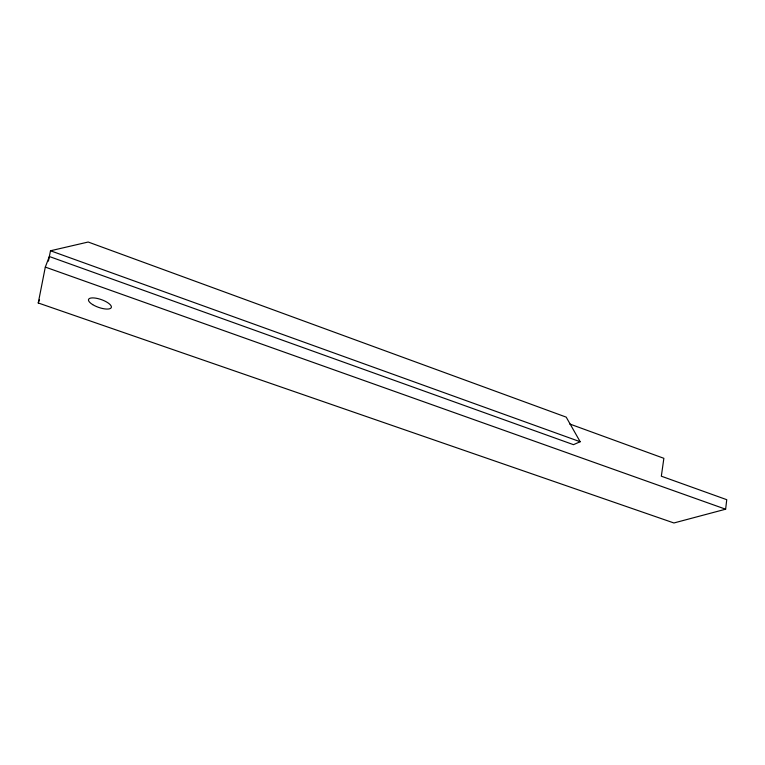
<?xml version="1.0" encoding="UTF-8"?>
<svg xmlns="http://www.w3.org/2000/svg" width="765" height="765" viewBox="0 0 765 765"><rect width="100%" height="100%" fill="white"/><g stroke="black" fill="none" stroke-linecap="round" stroke-linejoin="round"><path stroke-width="1.15" d="M48.425 261.104L50.5 250.767L88.185 242.027L566.196 417.126L580.176 441.74L573.473 444.666L49.343 256.524L45.307 267.09L38.25 302.978L673.917 522.973L725.631 509.203L726.75 499.688L661.333 476.203L663.867 458.311L569.734 423.992M38.25 302.978L39.493 299.698M45.307 267.09L725.631 509.203M50.5 250.767L580.176 441.74M92.67 304.613A12.077 4.121 19.4 0 0 111.26 307.654A12.077 4.121 19.4 0 0 95.874 298.178A12.077 4.121 19.4 0 0 92.67 304.613"/></g></svg>
